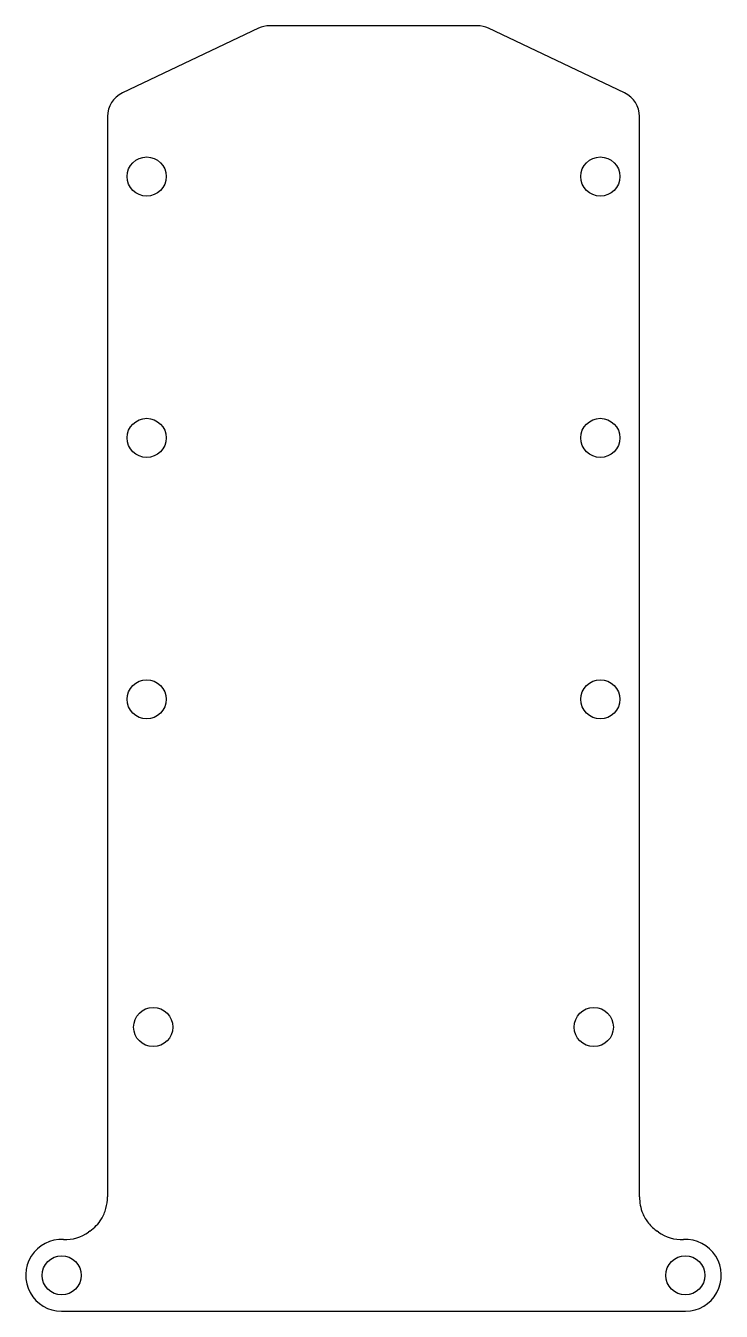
# Model space of a CAD drawing. Header units: millimetres. Extents: x -26.6 to 26.6, y -70.5 to 27.9.
import ezdxf

# ---------------------------------------------------------------- set-up
doc = ezdxf.new("R2010")
doc.units = ezdxf.units.MM
doc.layers.get('0').update_dxf_attribs({"linetype": 'CONTINUOUS'})

msp = doc.modelspace()

# ---------------------------------------------------------------- linework, layer by layer
for p, q in [((-8.797, 27.66), (-19.205, 22.705)), ((7.937, 27.854), (-7.937, 27.854)), ((19.205, 22.705), (8.797, 27.66)), ((-20.345, 20.899), (-20.345, 18.477)), ((20.345, 18.477), (20.345, 20.899)), ((-20.345, 18.477), (-20.345, -61.756)), ((20.345, -61.756), (20.345, 18.477)), ((-21.695, -64.392), (-21.791, -64.461)), ((21.791, -64.461), (21.695, -64.392)), ((-23.865, -70.52), (23.865, -70.52))]:
    msp.add_line(p, q)
for centre in [(-17.345, 16.31), (17.345, 16.31), (-17.345, -3.69), (17.345, -3.69), (-17.345, -23.69), (17.345, -23.69), (-16.845, -48.77), (16.845, -48.77), (-23.845, -67.77), (23.845, -67.77)]:
    msp.add_circle(centre, 1.5)
for centre, radius, start, end in [((-7.937, 25.854), 2, 90, 115.45499), ((7.937, 25.854), 2, 64.54501, 90), ((-18.345, 20.899), 2, 115.45499, 180), ((18.345, 20.899), 2, 0, 64.54501), ((-23.545, -62.028), 3, 267.0093, 305.78509), ((23.545, -62.028), 3, 234.21491, 272.9907), ((-23.845, -67.77), 2.75, 87.0093, 269.58269), ((23.845, -67.77), 2.75, -89.58269, 92.9907)]:
    msp.add_arc(centre, radius, start, end)
for points in [[(-21.695, -64.392), (-21.339, -64.136), (-21.033, -63.825), (-20.65, -63.204), (-20.535, -62.937), (-20.38, -62.362), (-20.345, -62.06), (-20.345, -61.756)], [(20.345, -61.756), (20.345, -62.194), (20.418, -62.624), (20.698, -63.298), (20.847, -63.547), (21.224, -64.009), (21.448, -64.214), (21.695, -64.392)]]:
    msp.add_open_spline(points, degree=3, knots=[0, 0, 0, 0, 0.1315211, 0.1315211, 0.2192363, 0.2192363, 0.310505, 0.310505, 0.310505, 0.310505])

doc.saveas('drawing.dxf')
